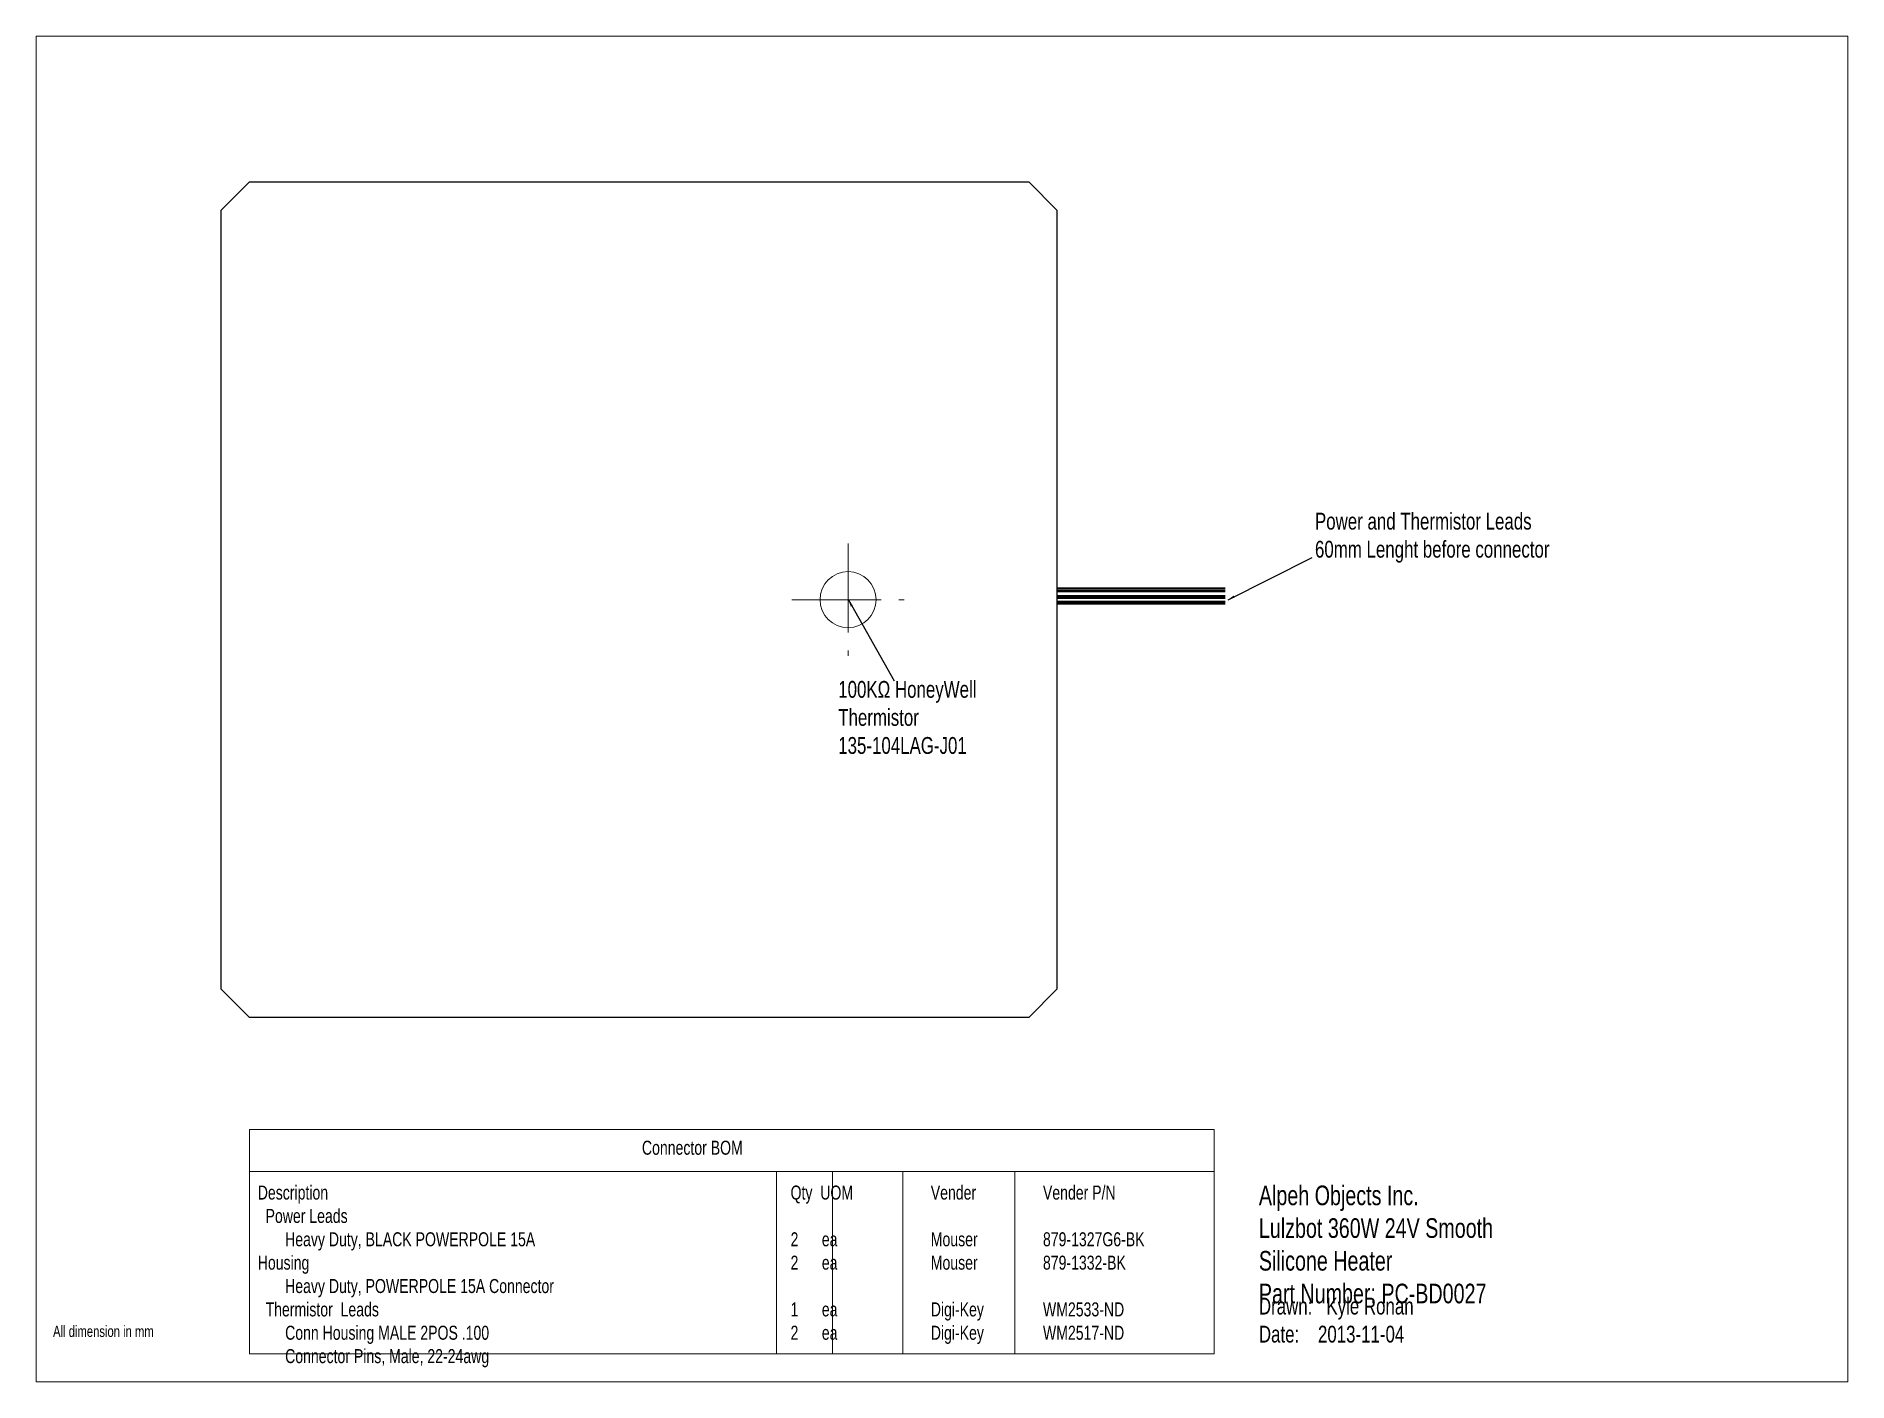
# Model space of a CAD drawing. Header units: millimetres. Extents: x -66 to 580, y -130 to 350.
import ezdxf

# ---------------------------------------------------------------- set-up
doc = ezdxf.new("R2010")
doc.units = ezdxf.units.MM
doc.linetypes.add('CENTER', pattern=[50.8, 31.75, -6.35, 6.35, -6.35])
doc.layers.get('0').update_dxf_attribs({"linetype": 'CONTINUOUS'})
for name, color, linetype, lineweight in [('Leads', 1, 'CONTINUOUS', 0), ('noname2', 7, 'CONTINUOUS', 0), ('Thermistor', 8, 'CONTINUOUS', 0)]:
    doc.layers.add(name, color=color, linetype=linetype, lineweight=lineweight)
doc.layers.add('noname', color=3, linetype='CONTINUOUS')
doc.styles.get("Standard").update_dxf_attribs({"font": 'txt', "width": 0.75})
doc.dimstyles.get("Standard").update_dxf_attribs({"dimtxt": 5, "dimasz": 2.5, "dimexe": 1.25, "dimexo": 2, "dimtad": 1, "dimtxsty": 'Standard', "dimcen": 2.5, "dimadec": 0, "dimazin": 0, "dimtfac": 1, "dimtmove": 0, "dimatfit": 3, "dimfxl": 1, "dimarcsym": 0})

msp = doc.modelspace()

# ---------------------------------------------------------------- linework, layer by layer
for p, q in [((0, 288), (10, 298)), ((10, 298), (288, 298)), ((288, 298), (298, 288)), ((0, 10), (0, 288)), ((298, 288), (298, 10)), ((0, 10), (10, 0)), ((288, 0), (298, 10)), ((288, 0), (10, 0))]:
    msp.add_line(p, q)
at = {"linetype": 'CONTINUOUS'}
msp.add_circle((300, 120), 0, dxfattribs=at)
at = {"layer": 'Leads', "color": 5, "linetype": 'CONTINUOUS', "lineweight": 40}
for p, q in [((298, 153), (358, 153)), ((298, 152), (358, 152))]:
    msp.add_line(p, q, dxfattribs=at)
at = {"layer": 'Leads', "color": 1, "linetype": 'CONTINUOUS', "lineweight": 158}
for p, q in [((298, 150), (358, 150)), ((298, 148), (358, 148))]:
    msp.add_line(p, q, dxfattribs=at)
at = {"layer": 'noname2'}
for p, q in [((-66, 350), (580, 350)), ((-66, -130), (-66, 350)), ((580, 350), (580, -130)), ((10, -55), (10, -40)), ((10, -40), (354, -40)), ((354, -40), (354, -55)), ((193, -55), (10, -55)), ((10, -120), (10, -55)), ((193, -55), (218, -55)), ((198, -120), (198, -55)), ((218, -55), (243, -55)), ((218, -120), (218, -55)), ((218, -55), (283, -55)), ((243, -55), (243, -120)), ((283, -55), (354, -55)), ((283, -120), (283, -55)), ((354, -55), (354, -120)), ((354, -55), (354, -120)), ((10, -120), (193, -120)), ((193, -120), (218, -120)), ((243, -120), (218, -120)), ((218, -120), (283, -120)), ((354, -120), (283, -120)), ((580, -130), (-66, -130))]:
    msp.add_line(p, q, dxfattribs=at)
at = {"layer": 'Thermistor', "color": 8, "linetype": 'CENTER'}
for p, q in [((223.5, 169), (223.5, 129)), ((203.5, 149), (243.5, 149))]:
    msp.add_line(p, q, dxfattribs=at)
at = {"layer": 'Thermistor', "color": 8, "linetype": 'CONTINUOUS'}
msp.add_circle((223.5, 149), 10, dxfattribs=at)

# ---------------------------------------------------------------- texts
at = {"width": 100, "attachment_point": 1}
for s, insert, char_height in [('Alpeh Objects Inc.\\PLulzbot 360W 24V Smooth Silicone Heater \\PPart Number: PC-BD0027\\P', (370, -60), 7), ('Drawn:   Kyle Ronan\\PDate:    2013-11-04', (370, -100), 6), ('All dimension in mm', (-60, -110), 4)]:
    msp.add_mtext(s, dxfattribs=dict(at, insert=insert, char_height=char_height))
at = {"layer": 'noname', "char_height": 6, "width": 100, "attachment_point": 1}
for s, insert in [('Power and Thermistor Leads\\P60mm Lenght before connector', (390, 180)), ('100KΩ HoneyWell\\PThermistor\\P135-104LAG-J01', (220, 120))]:
    msp.add_mtext(s, dxfattribs=dict(at, insert=insert))
at = {"layer": 'noname2', "char_height": 5, "width": 100, "attachment_point": 1}
for s, insert in [('Connector BOM', (150, -44)), ('Description\\P  Power Leads\\P       Heavy Duty, BLACK POWERPOLE 15A Housing\\P       Heavy Duty, POWERPOLE 15A Connector\\P  Thermistor  Leads\\P       Conn Housing MALE 2POS .100\\P       Connector Pins, Male, 22-24awg\\P', (13, -60)), ('Qty  UOM\\P\\P2      ea\\P2      ea\\P\\P1      ea\\P2      ea\\P\\P', (203, -60)), ('Vender\\P\\PMouser\\PMouser\\P\\PDigi-Key\\PDigi-Key\\P', (253, -60)), ('Vender P/N\\P\\P879-1327G6-BK \t\\P879-1332-BK \t\\P\\PWM2533-ND\\PWM2517-ND\\P', (293, -60))]:
    msp.add_mtext(s, dxfattribs=dict(at, insert=insert))

# ---------------------------------------------------------------- leaders
at = {"layer": 'noname'}
for points in [[(359, 149), (389, 164)], [(223.6, 148.9), (240, 120)]]:
    msp.add_leader(points, dimstyle='Standard', dxfattribs=at)

doc.saveas('drawing.dxf')
